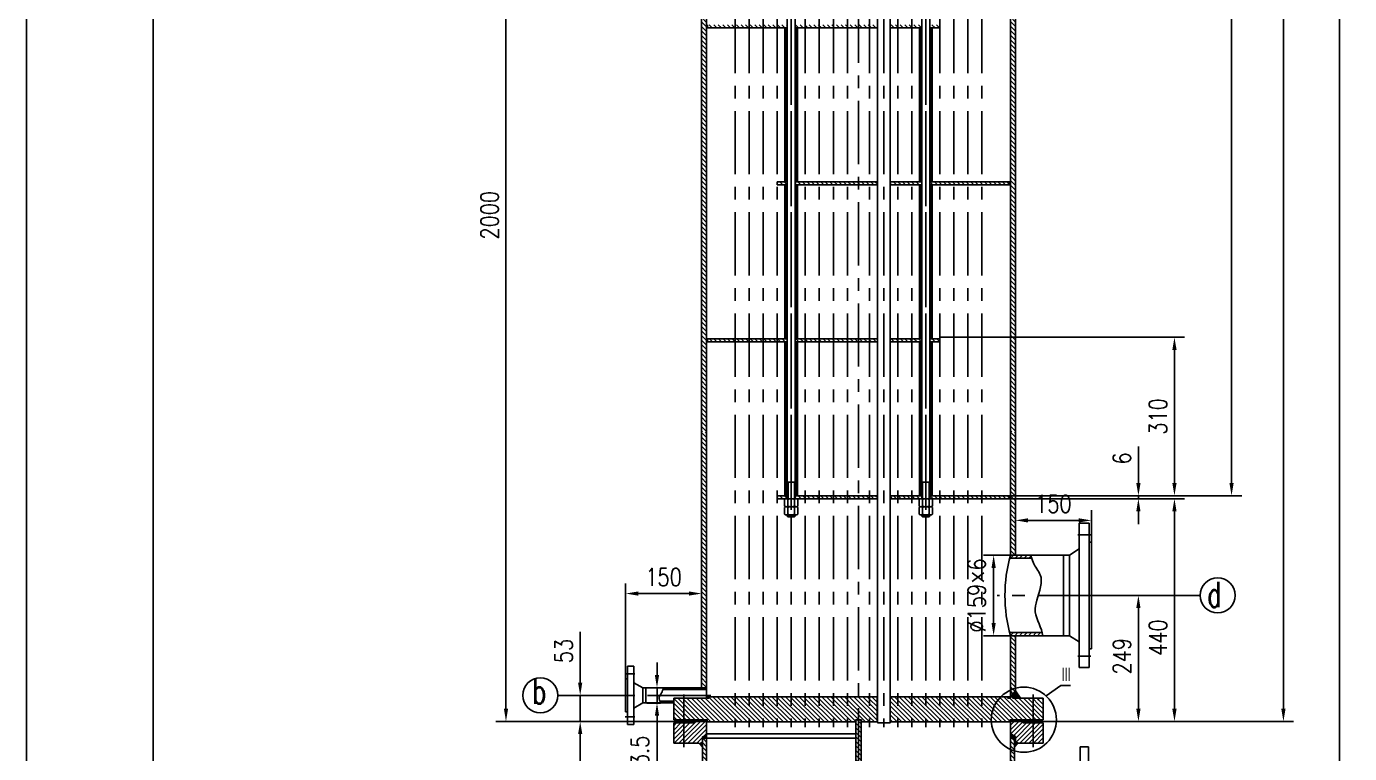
# Model space of a CAD drawing. Header units: millimetres. Extents: x -250 to 5690, y -100 to 8310.
# Drawn here: x -250 to 2363, y 2832 to 4269 of the extents above; entities that cross this region are included whole.
import ezdxf

# ---------------------------------------------------------------- set-up
doc = ezdxf.new("R2010")
doc.units = ezdxf.units.MM
doc.header["$LTSCALE"] = 100
doc.linetypes.add('CENTER', pattern=[2, 1.25, -0.25, 0.25, -0.25])
for name, color, linetype in [('1轮廓实线层', 7, 'Continuous'), ('2细线层', 4, 'Continuous'), ('3中心线层', 1, 'CENTER'), ('5剖面线层', 2, 'Continuous'), ('6文字层', 3, 'Continuous'), ('7标注层', 4, 'Continuous')]:
    doc.layers.add(name, color=color, linetype=linetype)
doc.styles.add('PC_TEXTSTYLE', font='romans.shx', dxfattribs={"width": 0.8, "bigfont": 'hzfs.shx'})
doc.styles.add('TH_GBDIM', font='romans.shx', dxfattribs={"width": 0.8, "bigfont": 'gbcbig.shx'})
doc.dimstyles.new('TH_GBDIM', dxfattribs={"dimscale": 10, "dimtxt": 3.5, "dimasz": 2.5, "dimexe": 2, "dimexo": 0, "dimgap": 1.5, "dimtad": 1, "dimdec": 1, "dimzin": 0, "dimdsep": 46, "dimtxsty": 'TH_GBDIM', "dimcen": 2.5, "dimclrd": 130, "dimclre": 130, "dimclrt": 3, "dimadec": 0, "dimazin": 0, "dimtfac": 0.714286, "dimtdec": 1, "dimtmove": 0, "dimatfit": 3, "dimfxl": 0, "dimtolj": 1, "dimtzin": 0, "dimlwd": -1, "dimlwe": -1, "dimarcsym": 0})
pattern_1 = [(135, (-153, 733.659), (-4.490128, -4.490128), [])]
pattern_2 = [(135, (-153, 733.659), (-2.245064, -2.245064), [])]
pattern_3 = [(45, (-153, 733.659), (-4.490128, 4.490128), [])]
pattern_4 = [(315, (-153, 9052.371), (-4.490128, -4.490128), [])]
pattern_5 = [(225, (-153, 9052.371), (-4.490128, 4.490128), [])]

# ---------------------------------------------------------------- blocks, each defined once
blk = doc.blocks.new('*D6')
at = {"layer": '7标注层', "color": 130}
for p, q in [((1716, 6890.5), (2252.8, 6890.5)), ((2232.8, 6865.5), (2232.8, 2920.5)), ((1716, 2895.5), (2252.8, 2895.5))]:
    blk.add_line(p, q, dxfattribs=at)
for points in [[(2228.7, 6865.5), (2237, 6865.5), (2232.8, 6890.5)], [(2228.7, 2920.5), (2237, 2920.5), (2232.8, 2895.5)]]:
    blk.add_solid(points, dxfattribs=at)
at = {"layer": 'Defpoints', "color": 0}
for p in [(1716, 6890.5), (1716, 2895.5), (2232.8, 2895.5)]:
    blk.add_point(p, dxfattribs=at)
at = {"layer": '7标注层', "color": 3, "insert": (2200.3, 4893), "char_height": 35, "attachment_point": 5, "rotation": 90, "style": 'TH_GBDIM'}
blk.add_mtext('\\A1;3997{}{}', dxfattribs=at)
blk = doc.blocks.new('*D9')
at = {"layer": '7标注层', "color": 130}
for p, q in [((1693.5, 3224), (1640.4, 3224)), ((1660.4, 3199), (1660.4, 3090)), ((1693.5, 3065), (1640.4, 3065))]:
    blk.add_line(p, q, dxfattribs=at)
for points in [[(1656.3, 3199), (1664.6, 3199), (1660.4, 3224)], [(1656.3, 3090), (1664.6, 3090), (1660.4, 3065)]]:
    blk.add_solid(points, dxfattribs=at)
at = {"layer": 'Defpoints', "color": 0}
for p in [(1693.5, 3224), (1660.4, 3065), (1693.5, 3065)]:
    blk.add_point(p, dxfattribs=at)
at = {"layer": '7标注层', "color": 3, "insert": (1627, 3144.5), "char_height": 35, "attachment_point": 5, "rotation": 90, "style": 'TH_GBDIM'}
blk.add_mtext('\\A1;%%c159×6{}{}', dxfattribs=at)
blk = doc.blocks.new('*D10')
at = {"layer": '7标注层', "color": 130}
for p, q in [((1703.5, 3224), (1703.5, 3312.8)), ((1853.5, 3250), (1853.5, 3312.8)), ((1828.5, 3292.8), (1728.5, 3292.8))]:
    blk.add_line(p, q, dxfattribs=at)
for points in [[(1728.5, 3296.9), (1728.5, 3288.6), (1703.5, 3292.8)], [(1828.5, 3296.9), (1828.5, 3288.6), (1853.5, 3292.8)]]:
    blk.add_solid(points, dxfattribs=at)
at = {"layer": 'Defpoints', "color": 0}
for p in [(1703.5, 3292.8), (1853.5, 3250), (1703.5, 3224)]:
    blk.add_point(p, dxfattribs=at)
at = {"layer": '7标注层', "color": 3, "insert": (1778.5, 3325.3), "char_height": 35, "attachment_point": 5, "style": 'TH_GBDIM'}
blk.add_mtext('\\A1;150{}{}', dxfattribs=at)
blk = doc.blocks.new('*D11')
at = {"layer": '7标注层', "color": 130}
for p, q in [((1871.8, 3144.5), (1966.4, 3144.5)), ((1946.4, 2920.5), (1946.4, 3119.5)), ((1716, 2895.5), (1966.4, 2895.5))]:
    blk.add_line(p, q, dxfattribs=at)
for points in [[(1942.2, 3119.5), (1950.6, 3119.5), (1946.4, 3144.5)], [(1942.2, 2920.5), (1950.6, 2920.5), (1946.4, 2895.5)]]:
    blk.add_solid(points, dxfattribs=at)
at = {"layer": 'Defpoints', "color": 0}
for p in [(1871.8, 3144.5), (1946.4, 3144.5), (1716, 2895.5)]:
    blk.add_point(p, dxfattribs=at)
at = {"layer": '7标注层', "color": 3, "insert": (1913.9, 3024.4), "char_height": 35, "attachment_point": 5, "rotation": 90, "style": 'TH_GBDIM'}
blk.add_mtext('\\A1;249{}{}', dxfattribs=at)
blk = doc.blocks.new('*D12')
at = {"layer": '7标注层', "color": 130}
for p, q in [((1692, 3335.5), (2037.6, 3335.5)), ((2017.6, 2920.5), (2017.6, 3310.5)), ((1716, 2895.5), (2037.6, 2895.5))]:
    blk.add_line(p, q, dxfattribs=at)
for points in [[(2013.4, 3310.5), (2021.8, 3310.5), (2017.6, 3335.5)], [(2013.4, 2920.5), (2021.8, 2920.5), (2017.6, 2895.5)]]:
    blk.add_solid(points, dxfattribs=at)
at = {"layer": 'Defpoints', "color": 0}
for p in [(1692, 3335.5), (2017.6, 3335.5), (1716, 2895.5)]:
    blk.add_point(p, dxfattribs=at)
at = {"layer": '7标注层', "color": 3, "insert": (1985.1, 3061.2), "char_height": 35, "attachment_point": 5, "rotation": 90, "style": 'TH_GBDIM'}
blk.add_mtext('\\A1;440{}{}', dxfattribs=at)
blk = doc.blocks.new('*D13')
at = {"layer": '7标注层', "color": 130}
for p, q in [((1946.4, 3366.5), (1946.4, 3438.8)), ((1692, 3341.5), (1966.4, 3341.5)), ((1692, 3335.5), (1966.4, 3335.5)), ((1946.4, 3335.5), (1946.4, 3341.5)), ((1946.4, 3310.5), (1946.4, 3285.5))]:
    blk.add_line(p, q, dxfattribs=at)
for points in [[(1942.2, 3366.5), (1950.6, 3366.5), (1946.4, 3341.5)], [(1942.2, 3310.5), (1950.6, 3310.5), (1946.4, 3335.5)]]:
    blk.add_solid(points, dxfattribs=at)
at = {"layer": 'Defpoints', "color": 0}
for p in [(1692, 3341.5), (1692, 3335.5), (1946.4, 3341.5)]:
    blk.add_point(p, dxfattribs=at)
at = {"layer": '7标注层', "color": 3, "insert": (1913.9, 3415.2), "char_height": 35, "attachment_point": 5, "rotation": 90, "style": 'TH_GBDIM'}
blk.add_mtext('\\A1;6{}{}', dxfattribs=at)
blk = doc.blocks.new('*D14')
at = {"layer": '7标注层', "color": 130}
for p, q in [((1554.1, 3654.5), (2037.6, 3654.5)), ((2017.6, 3366.5), (2017.6, 3629.5)), ((1692, 3341.5), (2037.6, 3341.5))]:
    blk.add_line(p, q, dxfattribs=at)
for points in [[(2013.4, 3629.5), (2021.8, 3629.5), (2017.6, 3654.5)], [(2013.4, 3366.5), (2021.8, 3366.5), (2017.6, 3341.5)]]:
    blk.add_solid(points, dxfattribs=at)
at = {"layer": 'Defpoints', "color": 0}
for p in [(1554.1, 3654.5), (2017.6, 3654.5), (1692, 3341.5)]:
    blk.add_point(p, dxfattribs=at)
at = {"layer": '7标注层', "color": 3, "insert": (1985.1, 3498), "char_height": 35, "attachment_point": 5, "rotation": 90, "style": 'TH_GBDIM'}
blk.add_mtext('\\A1;310{}{}', dxfattribs=at)
blk = doc.blocks.new('*D15')
at = {"layer": '7标注层', "color": 130}
for p, q in [((1692, 6441.5), (2150.4, 6441.5)), ((2130.4, 3366.5), (2130.4, 6416.5)), ((1692, 3341.5), (2150.4, 3341.5))]:
    blk.add_line(p, q, dxfattribs=at)
for points in [[(2126.2, 6416.5), (2134.5, 6416.5), (2130.4, 6441.5)], [(2126.2, 3366.5), (2134.5, 3366.5), (2130.4, 3341.5)]]:
    blk.add_solid(points, dxfattribs=at)
at = {"layer": 'Defpoints', "color": 0}
for p in [(1692, 6441.5), (2130.4, 6441.5), (1692, 3341.5)]:
    blk.add_point(p, dxfattribs=at)
at = {"layer": '7标注层', "color": 3, "insert": (2096.9, 4891.5), "char_height": 35, "attachment_point": 5, "rotation": 90, "style": 'TH_GBDIM'}
blk.add_mtext('\\A1;10×310=3100{}{}', dxfattribs=at)
blk = doc.blocks.new('*D16')
at = {"layer": '7标注层', "color": 130}
for p, q in [((1393.5, 7473.5), (2363.5, 7473.5)), ((2343.5, 7448.5), (2343.5, 2437.5)), ((1393.5, 2412.5), (2363.5, 2412.5))]:
    blk.add_line(p, q, dxfattribs=at)
for points in [[(2339.3, 7448.5), (2347.6, 7448.5), (2343.5, 7473.5)], [(2339.3, 2437.5), (2347.6, 2437.5), (2343.5, 2412.5)]]:
    blk.add_solid(points, dxfattribs=at)
at = {"layer": 'Defpoints', "color": 0}
for p in [(1393.5, 7473.5), (1393.5, 2412.5), (2343.5, 2412.5)]:
    blk.add_point(p, dxfattribs=at)
at = {"layer": '7标注层', "color": 3, "insert": (2311, 4943), "char_height": 35, "attachment_point": 5, "rotation": 90, "style": 'TH_GBDIM'}
blk.add_mtext('\\A1;5060{}{}', dxfattribs=at)
blk = doc.blocks.new('*D24')
at = {"layer": '7标注层', "color": 130}
for p, q in [((1071, 2895.5), (823.8, 2895.5)), ((843.8, 2870.5), (843.8, 2620.5)), ((1085.5, 2595.5), (823.8, 2595.5))]:
    blk.add_line(p, q, dxfattribs=at)
for points in [[(839.6, 2870.5), (847.9, 2870.5), (843.8, 2895.5)], [(839.6, 2620.5), (847.9, 2620.5), (843.8, 2595.5)]]:
    blk.add_solid(points, dxfattribs=at)
at = {"layer": 'Defpoints', "color": 0}
for p in [(1071, 2895.5), (843.8, 2595.5), (1085.5, 2595.5)]:
    blk.add_point(p, dxfattribs=at)
at = {"layer": '7标注层', "color": 3, "insert": (811.3, 2745.5), "char_height": 35, "attachment_point": 5, "rotation": 90, "style": 'TH_GBDIM'}
blk.add_mtext('\\A1;300{}{}', dxfattribs=at)
blk = doc.blocks.new('*D26')
at = {"layer": '7标注层', "color": 130}
for p, q in [((995.5, 2987), (995.5, 3012)), ((1008.1, 2962), (975.5, 2962)), ((995.5, 2962), (995.5, 2932)), ((1002.4, 2932), (975.5, 2932)), ((995.5, 2907), (995.5, 2694.3))]:
    blk.add_line(p, q, dxfattribs=at)
for points in [[(991.3, 2987), (999.6, 2987), (995.5, 2962)], [(991.3, 2907), (999.6, 2907), (995.5, 2932)]]:
    blk.add_solid(points, dxfattribs=at)
at = {"layer": 'Defpoints', "color": 0}
for p in [(1008.1, 2962), (995.5, 2932), (1002.4, 2932)]:
    blk.add_point(p, dxfattribs=at)
at = {"layer": '7标注层', "color": 3, "insert": (962, 2788.2), "char_height": 35, "attachment_point": 5, "rotation": 90, "style": 'TH_GBDIM'}
blk.add_mtext('\\A1;%%c32×3.5{}{}', dxfattribs=at)
blk = doc.blocks.new('*D28')
at = {"layer": '7标注层', "color": 130}
for p, q in [((933.5, 2979.5), (933.5, 3168.2)), ((1083.5, 2968), (1083.5, 3168.2)), ((958.5, 3148.2), (1058.5, 3148.2))]:
    blk.add_line(p, q, dxfattribs=at)
for points in [[(958.5, 3152.4), (958.5, 3144.1), (933.5, 3148.2)], [(1058.5, 3152.4), (1058.5, 3144.1), (1083.5, 3148.2)]]:
    blk.add_solid(points, dxfattribs=at)
at = {"layer": 'Defpoints', "color": 0}
for p in [(1083.5, 3148.2), (933.5, 2979.5), (1083.5, 2968)]:
    blk.add_point(p, dxfattribs=at)
at = {"layer": '7标注层', "color": 3, "insert": (1008.5, 3180.7), "char_height": 35, "attachment_point": 5, "style": 'TH_GBDIM'}
blk.add_mtext('\\A1;150{}{}', dxfattribs=at)
blk = doc.blocks.new('*D30')
at = {"layer": '7标注层', "color": 130}
for p, q in [((823.5, 4895.5), (677.2, 4895.5)), ((697.2, 2920.5), (697.2, 4870.5)), ((1071, 2895.5), (677.2, 2895.5))]:
    blk.add_line(p, q, dxfattribs=at)
for points in [[(693.1, 4870.5), (701.4, 4870.5), (697.2, 4895.5)], [(693.1, 2920.5), (701.4, 2920.5), (697.2, 2895.5)]]:
    blk.add_solid(points, dxfattribs=at)
at = {"layer": 'Defpoints', "color": 0}
for p in [(697.2, 4895.5), (823.5, 4895.5), (1071, 2895.5)]:
    blk.add_point(p, dxfattribs=at)
at = {"layer": '7标注层', "color": 3, "insert": (664.7, 3895.5), "char_height": 35, "attachment_point": 5, "rotation": 90, "style": 'TH_GBDIM'}
blk.add_mtext('\\A1;2000{}{}', dxfattribs=at)
blk = doc.blocks.new('*D61')
at = {"layer": '7标注层', "color": 130}
for p, q in [((843.8, 2972), (843.8, 3072.3)), ((926.9, 2947), (823.8, 2947)), ((843.8, 2895.5), (843.8, 2947)), ((1071.5, 2895.5), (823.8, 2895.5)), ((843.8, 2870.5), (843.8, 2845.5))]:
    blk.add_line(p, q, dxfattribs=at)
for points in [[(839.6, 2972), (847.9, 2972), (843.8, 2947)], [(839.6, 2870.5), (847.9, 2870.5), (843.8, 2895.5)]]:
    blk.add_solid(points, dxfattribs=at)
at = {"layer": 'Defpoints', "color": 0}
for p in [(843.8, 2947), (926.9, 2947), (1071.5, 2895.5)]:
    blk.add_point(p, dxfattribs=at)
at = {"layer": '7标注层', "color": 3, "insert": (811.3, 3034.7), "char_height": 35, "attachment_point": 5, "rotation": 90, "style": 'TH_GBDIM'}
blk.add_mtext('\\A1;53{}{}', dxfattribs=at)

msp = doc.modelspace()

# ---------------------------------------------------------------- hatches: boundary and pattern name
at = {"layer": '5剖面线层'}
h = msp.add_hatch(dxfattribs=at)
h.set_pattern_fill('ANSI31', color=256, scale=2, angle=90, style=0)
h.paths.add_polyline_path([(1083.54, 4010.66), (1093.54, 4010.66), (1093.54, 4656.51), (1083.54, 4656.51)])
h.paths.add_polyline_path([(1693.54, 4010.66), (1703.54, 4010.66), (1703.54, 4656.51), (1693.54, 4656.51)])
h = msp.add_hatch(dxfattribs=at)
h.set_pattern_fill('ANSI31', color=256, scale=2, style=0)
h.set_pattern_definition(pattern_4)
h.paths.add_polyline_path([(1554.1, 4265.52), (1534.39, 4265.52), (1534.39, 4271.52), (1538.89, 4271.52), (1554.1, 4271.52)])
h.paths.add_polyline_path([(1518.39, 4265.52), (1455.78, 4265.52), (1455.78, 4271.52), (1518.39, 4271.52)])
h.paths.add_polyline_path([(1430.78, 4265.52), (1268.69, 4265.52), (1268.69, 4271.52), (1430.78, 4271.52)])
h.paths.add_polyline_path([(1252.69, 4265.52), (1248.19, 4265.52), (1095.04, 4265.52), (1095.04, 4271.52), (1252.69, 4271.52)])
h = msp.add_hatch(dxfattribs=at)
h.set_pattern_fill('ANSI31', color=256, scale=2, angle=90, style=0)
h.set_pattern_definition(pattern_5)
h.paths.add_polyline_path([(1538.89, 3961.52), (1535.89, 3961.52), (1535.89, 4265.52), (1538.89, 4265.52)])
h.paths.add_polyline_path([(1516.89, 3961.52), (1513.89, 3961.52), (1513.89, 4265.52), (1516.89, 4265.52)])
h.paths.add_polyline_path([(1251.19, 3961.52), (1248.19, 3961.52), (1248.19, 4265.52), (1251.19, 4265.52)])
h.paths.add_polyline_path([(1273.19, 3961.52), (1270.19, 3961.52), (1270.19, 4265.52), (1273.19, 4265.52)])
h = msp.add_hatch(dxfattribs=at)
h.set_pattern_fill('ANSI31', color=256, scale=2, angle=90, style=0)
h.paths.add_polyline_path([(1693.54, 3467.41), (1703.54, 3467.41), (1703.54, 4010.66), (1693.54, 4010.66)])
h.paths.add_polyline_path([(1083.54, 3467.41), (1093.54, 3467.41), (1093.54, 4010.66), (1083.54, 4010.66)])
h = msp.add_hatch(dxfattribs=at)
h.set_pattern_fill('ANSI31', color=256, scale=2, style=0)
h.set_pattern_definition(pattern_4)
h.paths.add_polyline_path([(1692.04, 3955.52), (1534.39, 3955.52), (1534.39, 3961.52), (1692.04, 3961.52)])
h.paths.add_polyline_path([(1518.39, 3955.52), (1513.89, 3955.52), (1455.78, 3955.52), (1455.78, 3961.52), (1518.39, 3961.52)])
h.paths.add_polyline_path([(1430.78, 3955.52), (1268.69, 3955.52), (1268.69, 3961.52), (1430.78, 3961.52)])
h.paths.add_polyline_path([(1252.69, 3955.52), (1248.19, 3955.52), (1232.97, 3955.52), (1232.97, 3961.52), (1252.69, 3961.52)])
h = msp.add_hatch(dxfattribs=at)
h.set_pattern_fill('ANSI31', color=256, scale=2, angle=90, style=0)
h.set_pattern_definition(pattern_5)
h.paths.add_polyline_path([(1538.89, 3651.52), (1535.89, 3651.52), (1535.89, 3955.52), (1538.89, 3955.52)])
h.paths.add_polyline_path([(1516.89, 3651.52), (1513.89, 3651.52), (1513.89, 3955.52), (1516.89, 3955.52)])
h.paths.add_polyline_path([(1273.19, 3651.52), (1270.19, 3651.52), (1270.19, 3955.52), (1273.19, 3955.52)])
h.paths.add_polyline_path([(1251.19, 3651.52), (1248.19, 3651.52), (1248.19, 3955.52), (1251.19, 3955.52)])
h = msp.add_hatch(dxfattribs=at)
h.set_pattern_fill('ANSI31', color=256, scale=2, style=0)
h.set_pattern_definition(pattern_4)
h.paths.add_polyline_path([(1554.1, 3645.52), (1534.39, 3645.52), (1534.39, 3651.52), (1538.89, 3651.52), (1554.1, 3651.52)])
h.paths.add_polyline_path([(1518.39, 3645.52), (1513.89, 3645.52), (1455.77, 3645.52), (1455.77, 3651.52), (1518.39, 3651.52)])
h.paths.add_polyline_path([(1430.77, 3645.52), (1268.69, 3645.52), (1268.69, 3651.52), (1273.19, 3651.52), (1430.77, 3651.52)])
h.paths.add_polyline_path([(1252.69, 3645.52), (1248.19, 3645.52), (1095.04, 3645.52), (1095.04, 3651.52), (1252.69, 3651.52)])
h = msp.add_hatch(dxfattribs=at)
h.set_pattern_fill('ANSI31', color=256, scale=2, angle=90, style=0)
h.set_pattern_definition(pattern_5)
h.paths.add_polyline_path([(1538.89, 3341.52), (1535.89, 3341.52), (1535.89, 3645.52), (1538.89, 3645.52)])
h.paths.add_polyline_path([(1516.89, 3341.52), (1513.89, 3341.52), (1513.89, 3645.52), (1516.89, 3645.52)])
h.paths.add_polyline_path([(1270.19, 3645.52), (1273.19, 3645.52), (1273.19, 3341.52), (1270.19, 3341.52)])
h.paths.add_polyline_path([(1248.19, 3645.52), (1251.19, 3645.52), (1251.19, 3341.52), (1248.19, 3341.52)])
h = msp.add_hatch(dxfattribs=at)
h.set_pattern_fill('ANSI31', color=256, scale=2, angle=90, style=0)
h.set_pattern_definition(pattern_1)
h.paths.add_polyline_path([(1703.54, 3467.41), (1693.54, 3467.41), (1693.54, 3224.02), (1703.54, 3224.02)])
h.paths.add_polyline_path([(1703.54, 3065.02), (1693.54, 3065.02), (1693.54, 2946.52), (1695.54, 2946.52), (1703.54, 2956.05)])
h.paths.add_polyline_path([(1093.54, 3467.41), (1083.54, 3467.41), (1083.54, 2962.02), (1093.54, 2962.02)])
h = msp.add_hatch(dxfattribs=at)
h.set_pattern_fill('ANSI31', color=256, scale=2, style=0)
h.set_pattern_definition(pattern_4)
h.paths.add_polyline_path([(1692.04, 3335.52), (1534.39, 3335.52), (1534.39, 3341.52), (1538.89, 3341.52), (1692.04, 3341.52)])
h.paths.add_polyline_path([(1518.39, 3335.52), (1455.76, 3335.52), (1455.76, 3341.52), (1518.39, 3341.52)])
h.paths.add_polyline_path([(1430.76, 3335.52), (1268.69, 3335.52), (1268.69, 3341.52), (1430.76, 3341.52)])
h.paths.add_polyline_path([(1252.69, 3335.52), (1250.87, 3335.52), (1248.19, 3335.52), (1232.97, 3335.52), (1232.97, 3341.52), (1252.69, 3341.52)])
h = msp.add_hatch(dxfattribs=at)
h.set_pattern_fill('ANSI31', color=256, scale=2, style=0)
h.set_pattern_definition(pattern_3)
edge = h.paths.add_edge_path()
edge.add_spline(control_points=[(1735.3, 3218.02), (1734.61, 3220.07), (1734.04, 3222.09), (1733.65, 3224.02)], knot_values=[168.1256847, 168.1256847, 168.1256847, 168.1256847, 173.1638514, 173.1638514, 173.1638514, 173.1638514], degree=3, periodic=0)
edge.add_line((1733.65, 3224.02), (1693.54, 3224.02))
edge.add_arc((1982.81, 3144.52), 300, 164.63305, 165.81817)
edge.add_line((1691.96, 3218.02), (1735.3, 3218.02))
edge = h.paths.add_edge_path()
edge.add_line((1756.48, 3071.02), (1691.96, 3071.02))
edge.add_arc((1982.81, 3144.52), 300, 194.18183, 195.36695)
edge.add_line((1693.54, 3065.02), (1757.63, 3065.02))
edge.add_spline(control_points=[(1757.63, 3065.02), (1757.4, 3067), (1757, 3069), (1756.48, 3071.02)], knot_values=[15.3505626, 15.3505626, 15.3505626, 15.3505626, 21.5348835, 21.5348835, 21.5348835, 21.5348835], degree=3, periodic=0)
h = msp.add_hatch(dxfattribs=at)
h.set_pattern_fill('ANSI31', color=256, scale=2, style=0)
h.set_pattern_definition(pattern_3)
edge = h.paths.add_edge_path()
edge.add_line((1093.54, 2962.02), (1008.09, 2962.02))
edge.add_spline(control_points=[(1008.09, 2962.02), (1007.8, 2960.84), (1007.48, 2959.67), (1007.12, 2958.52)], knot_values=[12.3304321, 12.3304321, 12.3304321, 12.3304321, 15.9622042, 15.9622042, 15.9622042, 15.9622042], degree=3, periodic=0)
edge.add_line((1007.12, 2958.52), (1093.54, 2958.52))
edge.add_line((1093.54, 2958.52), (1093.54, 2962.02))
edge = h.paths.add_edge_path()
edge.add_line((1028.54, 2935.52), (1001.24, 2935.52))
edge.add_spline(control_points=[(1001.24, 2935.52), (1001.65, 2934.35), (1002.07, 2933.18), (1002.42, 2932.02)], knot_values=[40.7999549, 40.7999549, 40.7999549, 40.7999549, 44.2849753, 44.2849753, 44.2849753, 44.2849753], degree=3, periodic=0)
edge.add_line((1002.42, 2932.02), (1028.54, 2932.02))
edge.add_line((1028.54, 2932.02), (1028.54, 2935.52))
msp.add_hatch(color=256, dxfattribs=at).paths.add_polyline_path([(1703.54, 2956.05), (1695.54, 2946.52), (1693.54, 2946.52), (1693.54, 2944.52), (1695.54, 2944.52, 0.2982166), (1700.12, 2941.52), (1713.54, 2941.52)])
h = msp.add_hatch(dxfattribs=at)
h.set_pattern_fill('ANSI31', color=256, scale=2, angle=90, style=0)
h.paths.add_polyline_path([(1028.54, 2898.52), (1048.54, 2898.52), (1048.54, 2941.52), (1028.54, 2941.52)])
h.paths.add_polyline_path([(1094.54, 2898.52), (1094.54, 2894.52), (1149.84, 2894.52), (1149.84, 2944.52), (1099.54, 2944.52), (1099.54, 2943.52, -0.4142136), (1097.54, 2941.52), (1095.54, 2941.52, -0.4142136), (1093.54, 2943.52), (1093.54, 2941.52), (1048.54, 2941.52), (1048.54, 2898.52)])
h.paths.add_polyline_path([(1149.84, 2894.52), (1177.55, 2894.52), (1177.55, 2944.52), (1149.84, 2944.52)])
h.paths.add_polyline_path([(1205.26, 2944.52), (1177.55, 2944.52), (1177.55, 2894.52), (1205.26, 2894.52)])
h.paths.add_polyline_path([(1232.97, 2944.52), (1205.26, 2944.52), (1205.26, 2894.52), (1232.97, 2894.52)])
h.paths.add_polyline_path([(1260.69, 2944.52), (1232.97, 2944.52), (1232.97, 2894.52), (1260.69, 2894.52)])
h.paths.add_polyline_path([(1288.4, 2944.52), (1260.69, 2944.52), (1260.69, 2894.52), (1288.4, 2894.52)])
h.paths.add_polyline_path([(1316.11, 2944.52), (1288.4, 2944.52), (1288.4, 2894.52), (1316.11, 2894.52)])
h.paths.add_polyline_path([(1343.82, 2944.52), (1316.11, 2944.52), (1316.11, 2894.52), (1343.82, 2894.52)])
h.paths.add_polyline_path([(1371.54, 2944.52), (1343.82, 2944.52), (1343.82, 2894.52), (1371.54, 2894.52)])
h.paths.add_polyline_path([(1393.54, 2944.52), (1371.54, 2944.52), (1371.54, 2894.52), (1387.54, 2894.52), (1387.54, 2898.52), (1393.54, 2898.52)])
h.paths.add_polyline_path([(1393.54, 2898.52), (1399.54, 2898.52), (1399.54, 2894.52), (1415.54, 2894.52), (1415.54, 2944.52), (1393.54, 2944.52)])
h = msp.add_hatch(dxfattribs=at)
h.set_pattern_fill('ANSI31', color=256, scale=2, angle=90, style=0)
h.paths.add_polyline_path([(1415.54, 2894.52), (1428.55, 2894.52), (1430.55, 2896.52), (1430.55, 2943.52), (1429.97, 2944.52), (1415.54, 2944.52)])
h = msp.add_hatch(dxfattribs=at)
h.set_pattern_fill('ANSI31', color=256, scale=2, angle=90, style=0)
h.paths.add_polyline_path([(1470.96, 2944.52), (1456.53, 2944.52), (1455.95, 2943.52), (1455.95, 2896.52), (1457.95, 2894.52), (1470.96, 2894.52)])
h.paths.add_polyline_path([(1470.96, 2894.52), (1498.68, 2894.52), (1498.68, 2944.52), (1470.96, 2944.52)])
h.paths.add_polyline_path([(1526.39, 2944.52), (1498.68, 2944.52), (1498.68, 2894.52), (1526.39, 2894.52)])
h.paths.add_polyline_path([(1554.1, 2944.52), (1526.39, 2944.52), (1526.39, 2894.52), (1554.1, 2894.52)])
h.paths.add_polyline_path([(1581.81, 2944.52), (1554.1, 2944.52), (1554.1, 2894.52), (1581.81, 2894.52)])
h.paths.add_polyline_path([(1609.53, 2944.52), (1581.81, 2944.52), (1581.81, 2894.52), (1609.53, 2894.52)])
h.paths.add_polyline_path([(1609.53, 2894.52), (1637.24, 2894.52), (1637.24, 2944.52), (1609.53, 2944.52)])
h.paths.add_polyline_path([(1637.24, 2894.52), (1656.04, 2894.52, -0.0173917), (1655.88, 2898.99, -0.1992129), (1674.77, 2944.52), (1637.24, 2944.52)])
h.paths.add_polyline_path([(1692.54, 2898.52), (1727.04, 2898.52), (1727.04, 2941.52), (1700.12, 2941.52, -0.2982166), (1695.54, 2944.52), (1693.54, 2944.52), (1693.54, 2943.52, -0.4142136), (1691.54, 2941.52), (1690.54, 2941.52), (1690.54, 2944.52), (1674.77, 2944.52, 0.1992129), (1655.88, 2898.99, 0.0173917), (1656.04, 2894.52), (1692.54, 2894.52)])
h.paths.add_polyline_path([(1750.04, 2898.52), (1758.54, 2898.52), (1758.54, 2941.52), (1750.04, 2941.52)])
h = msp.add_hatch(dxfattribs=at)
h.set_pattern_fill('ANSI31', color=256, scale=2, angle=90, style=0)
h.paths.add_polyline_path([(1738.54, 2941.52), (1750.04, 2941.52), (1750.04, 2898.52), (1738.54, 2898.52)])
h.paths.add_polyline_path([(1727.04, 2941.52), (1738.54, 2941.52), (1738.54, 2898.52), (1727.04, 2898.52)])
h = msp.add_hatch(dxfattribs=at)
h.set_pattern_fill('ANSI31', color=256, scale=2, style=0)
h.paths.add_polyline_path([(1048.54, 2892.52), (1028.54, 2892.52), (1028.54, 2852.52), (1048.54, 2852.52)])
h.paths.add_polyline_path([(1093.54, 2895.52), (1071.04, 2895.52), (1068.04, 2892.52), (1048.54, 2892.52), (1048.54, 2882.52), (1048.54, 2852.52), (1078.34, 2852.52), (1085.54, 2844.52), (1085.54, 2862.52), (1093.54, 2862.52), (1093.54, 2871.29)])
h.paths.add_polyline_path([(1738.54, 2892.52), (1719.04, 2892.52), (1716.04, 2895.52), (1693.54, 2895.52), (1693.54, 2871.29), (1703.54, 2865.52), (1703.54, 2855.52), (1708.73, 2852.52), (1738.54, 2852.52)])
h.paths.add_polyline_path([(1758.54, 2892.52), (1738.54, 2892.52), (1738.54, 2882.52), (1738.54, 2852.52), (1758.54, 2852.52)])
h = msp.add_hatch(dxfattribs=at)
h.set_pattern_fill('ANSI31', color=256, angle=90, style=0)
h.set_pattern_definition(pattern_2)
h.paths.add_polyline_path([(1091.54, 2898.52), (1071.54, 2898.52), (1071.54, 2895.52), (1091.54, 2895.52)])
h = msp.add_hatch(dxfattribs=at)
h.set_pattern_fill('ANSI31', color=256, angle=90, style=0)
h.set_pattern_definition(pattern_2)
h.paths.add_polyline_path([(1398.54, 2898.52), (1393.54, 2898.52), (1393.54, 2895.52), (1398.54, 2895.52)])
h.paths.add_polyline_path([(1393.54, 2898.52), (1388.54, 2898.52), (1388.54, 2895.52), (1393.54, 2895.52)])
h = msp.add_hatch(dxfattribs=at)
h.set_pattern_fill('ANSI31', color=256, scale=2, angle=90, style=0)
h.set_pattern_definition(pattern_1)
edge = h.paths.add_edge_path()
edge.add_line((1393.54, 2465.52), (1388.54, 2465.52))
edge.add_line((1388.54, 2465.52), (1388.54, 2420.54))
edge.add_ellipse((1393.54, 2570.52), major_axis=(300, 0), ratio=0.5, start_angle=269.04503, end_angle=270)
edge.add_line((1393.54, 2420.52), (1393.54, 2465.52))
edge = h.paths.add_edge_path()
edge.add_line((1398.54, 2465.52), (1393.54, 2465.52))
edge.add_line((1393.54, 2465.52), (1393.54, 2420.52))
edge.add_ellipse((1393.54, 2570.52), major_axis=(300, 0), ratio=0.5, start_angle=270, end_angle=270.95498)
edge.add_line((1398.54, 2420.54), (1398.54, 2465.52))
h.paths.add_polyline_path([(1398.54, 2570.52), (1393.54, 2570.52), (1393.54, 2475.52), (1398.54, 2475.52)])
h.paths.add_polyline_path([(1393.54, 2570.52), (1388.54, 2570.52), (1388.54, 2475.52), (1393.54, 2475.52)])
h.paths.add_polyline_path([(1393.54, 2895.52), (1388.54, 2895.52), (1388.54, 2570.52), (1393.54, 2570.52)])
h.paths.add_polyline_path([(1398.54, 2895.52), (1393.54, 2895.52), (1393.54, 2891.68), (1393.54, 2570.52), (1398.54, 2570.52)])
h = msp.add_hatch(color=256, dxfattribs=at)
h.paths.add_polyline_path([(1455.95, 2896.52), (1455.85, 2896.52), (1455.85, 2893.02), (1457.95, 2894.52)])
h.paths.add_polyline_path([(1430.85, 2896.52), (1430.55, 2896.52), (1428.55, 2894.52), (1430.85, 2893.02)])
h = msp.add_hatch(dxfattribs=at)
h.set_pattern_fill('ANSI31', color=256, angle=90, style=0)
h.set_pattern_definition(pattern_2)
h.paths.add_polyline_path([(1715.54, 2898.52), (1695.54, 2898.52), (1695.54, 2895.52), (1715.54, 2895.52)])
h = msp.add_hatch(color=256, dxfattribs=at)
h.paths.add_polyline_path([(1085.54, 2844.52), (1078.34, 2852.52), (1083.54, 2855.52), (1085.54, 2855.52)])
h.paths.add_polyline_path([(1093.54, 2871.29), (1093.54, 2862.52), (1085.54, 2862.52), (1083.54, 2862.52), (1083.54, 2865.52)])
h = msp.add_hatch(dxfattribs=at)
h.set_pattern_fill('ANSI31', color=256, scale=2, angle=90, style=0)
h.set_pattern_definition(pattern_1)
h.paths.add_polyline_path([(1093.54, 2862.52), (1085.54, 2862.52), (1085.54, 2595.52), (1093.54, 2595.52)])
h.paths.add_polyline_path([(1701.54, 2862.52), (1693.54, 2862.52), (1693.54, 2790.02), (1701.54, 2790.02)])
h.paths.add_polyline_path([(1701.54, 2701.02), (1693.54, 2701.02), (1693.54, 2595.52), (1701.54, 2595.52)])
h = msp.add_hatch(color=256, dxfattribs=at)
h.paths.add_polyline_path([(1703.54, 2865.52), (1703.54, 2862.52), (1701.54, 2862.52), (1693.54, 2862.52), (1693.54, 2871.29)])
h.paths.add_polyline_path([(1701.54, 2844.52), (1701.54, 2855.52), (1703.54, 2855.52), (1708.73, 2852.52)])

# ---------------------------------------------------------------- linework, layer by layer
for p, q in [((1430.75, 6893.02), (1430.85, 2893.02)), ((1455.85, 2893.02), (1455.75, 6893.02)), ((1252.69, 6864.02), (1252.69, 3335.52)), ((1268.69, 3335.52), (1268.69, 6864.02)), ((1518.39, 6864.02), (1518.39, 3335.52)), ((1534.39, 3335.52), (1534.39, 6864.02)), ((1083.54, 2962.02), (1083.54, 6824.52)), ((1093.54, 2941.52), (1093.54, 6842.52)), ((1693.54, 6562.02), (1693.54, 3224.02)), ((1703.54, 6562.02), (1703.54, 3224.02)), ((1095.04, 4271.52), (1095.04, 4265.52)), ((1095.04, 4265.52), (1252.69, 4265.52)), ((1248.19, 3961.52), (1248.19, 4265.52)), ((1248.19, 4265.52), (1252.69, 4265.52)), ((1251.19, 3961.52), (1251.19, 4265.52)), ((1268.69, 4265.52), (1430.75, 4265.52)), ((1268.69, 4265.52), (1273.19, 4265.52)), ((1270.19, 4265.52), (1270.19, 3961.52)), ((1273.19, 4265.52), (1273.19, 3961.52)), ((1455.75, 4265.52), (1518.39, 4265.52)), ((1513.89, 3961.52), (1513.89, 4265.52)), ((1513.89, 4265.52), (1518.39, 4265.52)), ((1516.89, 3961.52), (1516.89, 4265.52)), ((1534.39, 4265.52), (1554.1, 4265.52)), ((1534.39, 4265.52), (1538.89, 4265.52)), ((1535.89, 4265.52), (1535.89, 3961.52)), ((1538.89, 4265.52), (1538.89, 3961.52)), ((1554.1, 4265.52), (1554.1, 4271.52)), ((1232.97, 3961.52), (1252.69, 3961.52)), ((1232.97, 3955.52), (1232.97, 3961.52)), ((1252.69, 3955.52), (1232.97, 3955.52)), ((1252.69, 3961.52), (1248.19, 3961.52)), ((1248.19, 3955.52), (1248.19, 3651.52)), ((1248.19, 3955.52), (1252.69, 3955.52)), ((1252.69, 3955.52), (1248.19, 3955.52)), ((1251.19, 3955.52), (1251.19, 3651.52)), ((1273.19, 3961.52), (1268.69, 3961.52)), ((1268.69, 3961.52), (1430.75, 3961.52)), ((1273.19, 3955.52), (1268.69, 3955.52)), ((1268.69, 3955.52), (1273.19, 3955.52)), ((1430.75, 3955.52), (1268.69, 3955.52)), ((1270.19, 3651.52), (1270.19, 3955.52)), ((1273.19, 3651.52), (1273.19, 3955.52)), ((1455.75, 3961.52), (1518.39, 3961.52)), ((1518.39, 3955.52), (1455.75, 3955.52)), ((1518.39, 3961.52), (1513.89, 3961.52)), ((1513.89, 3955.52), (1513.89, 3651.52)), ((1513.89, 3955.52), (1518.39, 3955.52)), ((1518.39, 3955.52), (1513.89, 3955.52)), ((1516.89, 3955.52), (1516.89, 3651.52)), ((1538.89, 3961.52), (1534.39, 3961.52)), ((1534.39, 3961.52), (1692.04, 3961.52)), ((1692.04, 3955.52), (1534.39, 3955.52)), ((1538.89, 3955.52), (1534.39, 3955.52)), ((1534.39, 3955.52), (1538.89, 3955.52)), ((1535.89, 3651.52), (1535.89, 3955.52)), ((1538.89, 3651.52), (1538.89, 3955.52)), ((1692.04, 3961.52), (1692.04, 3955.52)), ((1095.04, 3651.52), (1252.69, 3651.52)), ((1095.04, 3645.52), (1095.04, 3651.52)), ((1252.69, 3645.52), (1095.04, 3645.52)), ((1248.19, 3651.52), (1252.69, 3651.52)), ((1248.19, 3645.52), (1248.19, 3341.52)), ((1252.69, 3645.52), (1248.19, 3645.52)), ((1251.19, 3645.52), (1251.19, 3341.52)), ((1268.69, 3651.52), (1430.75, 3651.52)), ((1268.69, 3651.52), (1273.19, 3651.52)), ((1273.19, 3645.52), (1268.69, 3645.52)), ((1430.75, 3645.52), (1268.69, 3645.52)), ((1270.19, 3341.52), (1270.19, 3645.52)), ((1273.19, 3341.52), (1273.19, 3645.52)), ((1455.75, 3651.52), (1518.39, 3651.52)), ((1518.39, 3645.52), (1455.75, 3645.52)), ((1513.89, 3651.52), (1518.39, 3651.52)), ((1513.89, 3645.52), (1513.89, 3341.52)), ((1518.39, 3645.52), (1513.89, 3645.52)), ((1516.89, 3645.52), (1516.89, 3341.52)), ((1534.39, 3651.52), (1554.1, 3651.52)), ((1534.39, 3651.52), (1538.89, 3651.52)), ((1554.1, 3645.52), (1534.39, 3645.52)), ((1538.89, 3645.52), (1534.39, 3645.52)), ((1535.89, 3341.52), (1535.89, 3645.52)), ((1538.89, 3341.52), (1538.89, 3645.52)), ((1554.1, 3651.52), (1554.1, 3645.52)), ((1252.69, 3368.52), (1268.69, 3368.52)), ((1518.39, 3368.52), (1534.39, 3368.52)), ((1232.97, 3341.52), (1232.97, 3335.52)), ((1252.69, 3341.52), (1232.97, 3341.52)), ((1232.97, 3335.52), (1430.75, 3335.52)), ((1248.19, 3341.52), (1252.69, 3341.52)), ((1273.19, 3335.52), (1248.19, 3335.52)), ((1430.75, 3341.52), (1268.69, 3341.52)), ((1270.19, 3341.52), (1273.19, 3341.52)), ((1518.39, 3341.52), (1455.75, 3341.52)), ((1455.75, 3335.52), (1692.04, 3335.52)), ((1513.89, 3341.52), (1518.39, 3341.52)), ((1538.89, 3335.52), (1513.89, 3335.52)), ((1692.04, 3341.52), (1534.39, 3341.52)), ((1534.39, 3341.52), (1538.89, 3341.52)), ((1692.04, 3335.52), (1692.04, 3341.52)), ((1252.69, 3303.72), (1252.69, 3301.12)), ((1252.69, 3301.12), (1268.69, 3301.12)), ((1254.19, 3299.62), (1252.69, 3301.12)), ((1254.19, 3299.62), (1267.19, 3299.62)), ((1267.19, 3299.62), (1268.69, 3301.12)), ((1268.69, 3301.12), (1268.69, 3303.72)), ((1518.39, 3303.72), (1518.39, 3301.12)), ((1518.39, 3301.12), (1534.39, 3301.12)), ((1519.89, 3299.62), (1518.39, 3301.12)), ((1519.89, 3299.62), (1532.89, 3299.62)), ((1532.89, 3299.62), (1534.39, 3301.12)), ((1534.39, 3301.12), (1534.39, 3303.72)), ((1849.04, 3287.02), (1829.54, 3287.02)), ((1829.54, 3287.02), (1829.54, 3002.02)), ((1849.04, 3287.02), (1849.04, 3002.02)), ((1853.54, 3250.02), (1849.04, 3250.02)), ((1853.54, 3039.02), (1853.54, 3250.02)), ((1735.3, 3218.02), (1691.96, 3218.02)), ((1798.54, 3224.02), (1693.54, 3224.02)), ((1798.54, 3224.02), (1798.54, 3065.02)), ((1810.54, 3224.02), (1798.54, 3224.02)), ((1810.54, 3224.02), (1829.54, 3236.52)), ((1810.54, 3224.02), (1810.54, 3065.02)), ((1756.48, 3071.02), (1691.96, 3071.02)), ((1798.54, 3065.02), (1693.54, 3065.02)), ((1693.54, 3065.02), (1693.54, 2943.52)), ((1703.54, 3065.02), (1703.54, 2956.05)), ((1798.54, 3065.02), (1810.54, 3065.02)), ((1810.54, 3065.02), (1829.54, 3052.52)), ((1849.04, 3039.02), (1853.54, 3039.02)), ((933.54, 2979.52), (937.54, 2979.52)), ((933.54, 2914.52), (933.54, 2979.52)), ((937.54, 2889.52), (937.54, 3004.52)), ((937.54, 3004.52), (949.54, 3004.52)), ((949.54, 3004.52), (949.54, 2889.52)), ((1829.54, 3002.02), (1849.04, 3002.02)), ((967.54, 2962.02), (949.54, 2972.02)), ((967.54, 2932.02), (967.54, 2962.02)), ((973.54, 2962.02), (967.54, 2962.02)), ((973.54, 2932.02), (973.54, 2962.02)), ((973.54, 2962.02), (1093.54, 2962.02)), ((1007.12, 2958.52), (1093.54, 2958.52)), ((1695.54, 2946.52), (1703.54, 2956.05)), ((1713.54, 2941.52), (1703.54, 2956.05)), ((967.54, 2932.02), (949.54, 2922.02)), ((967.54, 2932.02), (973.54, 2932.02)), ((973.54, 2932.02), (1028.54, 2932.02)), ((1001.24, 2935.52), (1028.54, 2935.52)), ((1028.54, 2941.52), (1093.54, 2941.52)), ((1028.54, 2898.52), (1028.54, 2941.52)), ((1093.54, 2944.52), (1430.85, 2944.52)), ((1093.54, 2944.52), (1093.54, 2943.52)), ((1093.54, 2944.52), (1093.54, 2943.52)), ((1095.54, 2941.52), (1097.54, 2941.52)), ((1095.54, 2941.52), (1097.54, 2941.52)), ((1099.54, 2943.52), (1099.54, 2944.52)), ((1099.54, 2943.52), (1099.54, 2944.52)), ((1430.55, 2943.52), (1429.97, 2944.52)), ((1430.55, 2896.52), (1430.55, 2943.52)), ((1430.85, 2943.52), (1430.55, 2943.52)), ((1455.95, 2943.52), (1455.75, 2943.52)), ((1455.85, 2944.52), (1695.54, 2944.52)), ((1455.95, 2943.52), (1456.53, 2944.52)), ((1455.95, 2943.52), (1455.95, 2896.52)), ((1687.54, 2944.52), (1687.54, 2943.52)), ((1691.54, 2941.52), (1689.54, 2941.52)), ((1693.54, 2946.52), (1695.54, 2946.52)), ((1693.54, 2944.52), (1693.54, 2943.52)), ((1695.54, 2944.52), (1695.54, 2944.52)), ((1700.12, 2941.52), (1758.54, 2941.52)), ((1758.54, 2941.52), (1758.54, 2898.52)), ((937.54, 2914.52), (933.54, 2914.52)), ((949.54, 2889.52), (937.54, 2889.52)), ((1028.54, 2898.52), (1094.54, 2898.52)), ((1028.54, 2892.52), (1028.54, 2852.52)), ((1028.54, 2892.52), (1068.04, 2892.52)), ((1071.04, 2895.52), (1068.04, 2892.52)), ((1071.04, 2895.52), (1094.54, 2895.52)), ((1094.54, 2898.52), (1071.54, 2898.52)), ((1071.54, 2895.52), (1071.54, 2898.52)), ((1091.54, 2895.52), (1091.54, 2898.52)), ((1093.54, 2871.29), (1093.54, 2895.52)), ((1094.54, 2894.52), (1094.54, 2898.52)), ((1387.54, 2894.52), (1094.54, 2894.52)), ((1399.54, 2898.52), (1387.54, 2898.52)), ((1387.54, 2898.52), (1387.54, 2894.52)), ((1387.54, 2898.52), (1399.54, 2898.52)), ((1387.54, 2898.52), (1399.54, 2898.52)), ((1388.54, 2898.52), (1388.54, 2895.52)), ((1388.54, 2420.54), (1388.54, 2895.52)), ((1398.54, 2898.52), (1398.54, 2895.52)), ((1398.54, 2420.54), (1398.54, 2895.52)), ((1399.54, 2894.52), (1399.54, 2898.52)), ((1428.55, 2894.52), (1399.54, 2894.52)), ((1430.55, 2896.52), (1428.55, 2894.52)), ((1430.85, 2893.02), (1455.85, 2893.02)), ((1455.85, 2893.02), (1457.95, 2894.52)), ((1455.95, 2896.52), (1457.95, 2894.52)), ((1692.54, 2894.52), (1457.95, 2894.52)), ((1715.54, 2898.52), (1692.54, 2898.52)), ((1692.54, 2898.52), (1758.54, 2898.52)), ((1692.54, 2894.52), (1692.54, 2898.52)), ((1716.04, 2895.52), (1692.54, 2895.52)), ((1692.54, 2895.52), (1715.54, 2895.52)), ((1693.54, 2895.52), (1693.54, 2871.29)), ((1695.54, 2895.52), (1695.54, 2898.52)), ((1715.54, 2895.52), (1715.54, 2898.52)), ((1716.04, 2895.52), (1719.04, 2892.52)), ((1758.54, 2892.52), (1719.04, 2892.52)), ((1758.54, 2852.52), (1758.54, 2892.52)), ((1028.54, 2852.52), (1078.34, 2852.52)), ((1085.54, 2844.52), (1078.34, 2852.52)), ((1085.54, 2862.52), (1388.54, 2862.52)), ((1085.54, 2862.52), (1085.54, 2595.52)), ((1388.54, 2871.29), (1093.54, 2871.29)), ((1093.54, 2871.29), (1093.54, 2595.52)), ((1693.54, 2862.52), (1693.54, 2871.29)), ((1703.54, 2865.52), (1693.54, 2871.29)), ((1693.54, 2862.52), (1701.54, 2862.52)), ((1693.54, 2862.52), (1693.54, 2852.52)), ((1693.54, 2862.52), (1693.54, 2790.02)), ((1701.54, 2862.52), (1703.54, 2862.52)), ((1701.54, 2862.52), (1701.54, 2790.02)), ((1703.54, 2855.52), (1701.54, 2855.52)), ((1701.54, 2844.52), (1708.73, 2852.52)), ((1703.54, 2865.52), (1703.54, 2855.52)), ((1703.54, 2855.52), (1708.73, 2852.52)), ((1708.73, 2852.52), (1758.54, 2852.52)), ((1831.54, 2845.52), (1831.54, 2645.52)), ((1847.54, 2845.52), (1831.54, 2845.52)), ((1847.54, 2645.52), (1847.54, 2845.52))]:
    msp.add_line(p, q)
for centre, radius, start, end in [((1982.81, 3144.52), 300, 164.63305, 195.36695), ((1095.54, 2943.52), 2, 180, 270), ((1097.54, 2943.52), 2, 270, 0), ((1689.54, 2943.52), 2, 180, 270), ((1691.54, 2943.52), 2, 270, 0), ((1700.12, 2946.52), 5, 203.57818, 270)]:
    msp.add_arc(centre, radius, start, end)
at = {"layer": '1轮廓实线层'}
for p, q in [((0, 0), (0, 8210)), ((1247.6, 3334.32), (1247.6, 3320.81)), ((1260.69, 3335.52), (1250.87, 3335.52)), ((1260.69, 3319.62), (1250.87, 3319.62)), ((1260.69, 3319.62), (1250.87, 3319.62)), ((1254.14, 3334.32), (1254.14, 3320.81)), ((1260.69, 3335.52), (1270.5, 3335.52)), ((1260.69, 3319.62), (1270.5, 3319.62)), ((1260.69, 3319.62), (1270.5, 3319.62)), ((1267.23, 3334.32), (1267.23, 3320.81)), ((1273.77, 3334.32), (1273.77, 3320.81)), ((1513.3, 3334.32), (1513.3, 3320.81)), ((1526.39, 3335.52), (1516.58, 3335.52)), ((1526.39, 3319.62), (1516.58, 3319.62)), ((1526.39, 3319.62), (1516.58, 3319.62)), ((1519.85, 3334.32), (1519.85, 3320.81)), ((1526.39, 3335.52), (1536.2, 3335.52)), ((1526.39, 3319.62), (1536.2, 3319.62)), ((1526.39, 3319.62), (1536.2, 3319.62)), ((1532.93, 3334.32), (1532.93, 3320.81)), ((1539.47, 3334.32), (1539.47, 3320.81)), ((1247.6, 3318.42), (1247.6, 3304.91)), ((1260.69, 3303.72), (1250.87, 3303.72)), ((1254.14, 3318.42), (1254.14, 3304.91)), ((1260.69, 3303.72), (1270.5, 3303.72)), ((1267.23, 3318.42), (1267.23, 3304.91)), ((1273.77, 3318.42), (1273.77, 3304.91)), ((1513.3, 3318.42), (1513.3, 3304.91)), ((1526.39, 3303.72), (1516.58, 3303.72)), ((1519.85, 3318.42), (1519.85, 3304.91)), ((1526.39, 3303.72), (1536.2, 3303.72)), ((1532.93, 3318.42), (1532.93, 3304.91)), ((1539.47, 3318.42), (1539.47, 3304.91))]:
    msp.add_line(p, q, dxfattribs=at)
for centre, radius, start, end in [((1250.87, 3330.43), 5.08, 49.9424, 130.0576), ((1250.87, 3324.7), 5.08, 229.9424, 310.0576), ((1250.87, 3314.53), 5.08, 49.9424, 130.0576), ((1260.69, 3316.97), 18.54, 69.34022, 110.65978), ((1260.69, 3338.16), 18.54, 249.34022, 290.65978), ((1260.69, 3301.07), 18.54, 69.34022, 110.65978), ((1270.5, 3330.43), 5.08, 49.9424, 130.0576), ((1270.5, 3324.7), 5.08, 229.9424, 310.0576), ((1270.5, 3314.53), 5.08, 49.9424, 130.0576), ((1516.58, 3330.43), 5.08, 49.9424, 130.0576), ((1516.58, 3324.7), 5.08, 229.9424, 310.0576), ((1516.58, 3314.53), 5.08, 49.9424, 130.0576), ((1526.39, 3316.97), 18.54, 69.34022, 110.65978), ((1526.39, 3338.16), 18.54, 249.34022, 290.65978), ((1526.39, 3301.07), 18.54, 69.34022, 110.65978), ((1536.2, 3330.43), 5.08, 49.9424, 130.0576), ((1536.2, 3324.7), 5.08, 229.9424, 310.0576), ((1536.2, 3314.53), 5.08, 49.9424, 130.0576), ((1250.87, 3308.8), 5.08, 229.9424, 310.0576), ((1260.69, 3322.26), 18.54, 249.34022, 290.65978), ((1270.5, 3308.8), 5.08, 229.9424, 310.0576), ((1516.58, 3308.8), 5.08, 229.9424, 310.0576), ((1526.39, 3322.26), 18.54, 249.34022, 290.65978), ((1536.2, 3308.8), 5.08, 229.9424, 310.0576)]:
    msp.add_arc(centre, radius, start, end, dxfattribs=at)
at = {"layer": '2细线层'}
for p, q in [((-250, -100), (-250, 8310)), ((1254.29, 3368.52), (1254.29, 3335.52)), ((1267.09, 3335.52), (1267.09, 3368.52)), ((1519.99, 3368.52), (1519.99, 3335.52)), ((1532.79, 3335.52), (1532.79, 3368.52)), ((1254.29, 3303.72), (1254.29, 3299.62)), ((1267.09, 3299.62), (1267.09, 3303.72)), ((1519.99, 3303.72), (1519.99, 3299.62)), ((1532.79, 3299.62), (1532.79, 3303.72)), ((2068.2, 3144.52), (1871.83, 3144.52)), ((1764.24, 2945.85), (1793.08, 2966.76)), ((1793.08, 2966.76), (1812.44, 2966.76)), ((926.95, 2947.02), (799.55, 2947.02))]:
    msp.add_line(p, q, dxfattribs=at)
for centre, radius in [((2102.9, 3144.52), 34.7), ((764.86, 2947.02), 34.7), ((1720.2, 2898.99), 64.31)]:
    msp.add_circle(centre, radius, dxfattribs=at)
for points, knots in [([(1757.63, 3065.02), (1755.84, 3080.31), (1738.57, 3104.61), (1747.4, 3143.71), (1760.29, 3176.47), (1743.98, 3198.27), (1735.42, 3215.31), (1733.65, 3224.02)], [15.3505626, 15.3505626, 15.3505626, 15.3505626, 63.0377458, 86.3342646, 136.6498902, 150.364927, 173.1638514, 173.1638514, 173.1638514, 173.1638514]), ([(1008.09, 2962.02), (1007.22, 2958.56), (1005.22, 2952), (997.57, 2943), (1001.29, 2935.85), (1002.42, 2932.02)], [12.3304321, 12.3304321, 12.3304321, 12.3304321, 23.0369545, 32.8497614, 44.2849753, 44.2849753, 44.2849753, 44.2849753])]:
    msp.add_open_spline(points, degree=3, knots=knots, dxfattribs=at)
at = {"layer": '3中心线层'}
for p, q in [((1393.54, 2396.49), (1393.54, 7495.62)), ((1149.84, 6901.5), (1149.84, 2884.53)), ((1177.55, 6901.5), (1177.55, 2884.53)), ((1205.26, 6901.5), (1205.26, 2884.53)), ((1232.97, 6901.5), (1232.97, 2884.53)), ((1260.69, 6901.5), (1260.69, 2884.53)), ((1288.4, 6901.5), (1288.4, 2884.53)), ((1316.11, 6901.5), (1316.11, 2884.53)), ((1343.82, 6901.5), (1343.82, 2884.53)), ((1371.54, 6901.5), (1371.54, 2884.53)), ((1415.54, 6901.5), (1415.54, 2884.53)), ((1443.25, 6901.5), (1443.25, 2884.53)), ((1470.96, 6901.5), (1470.96, 2884.53)), ((1498.68, 6901.5), (1498.68, 2884.53)), ((1526.39, 6901.5), (1526.39, 2884.53)), ((1554.1, 6901.5), (1554.1, 2884.53)), ((1581.81, 6901.5), (1581.81, 2884.53)), ((1609.53, 6901.5), (1609.53, 2884.53)), ((1637.24, 6901.5), (1637.24, 2884.53)), ((1260.69, 3313.71), (1260.69, 6867.11)), ((1526.39, 3313.71), (1526.39, 6867.11)), ((1393.54, 3961.52), (1393.54, 3955.52)), ((1393.54, 3637.89), (1393.54, 3688.54)), ((1393.54, 3335.52), (1393.54, 3341.52)), ((1826.43, 3264.52), (1852.54, 3264.52)), ((1871.83, 3144.52), (1667.51, 3144.52)), ((1826.43, 3024.52), (1852.54, 3024.52)), ((951.97, 2989.52), (932.4, 2989.52)), ((1101.64, 2947.02), (926.95, 2947.02)), ((1048.54, 2948.52), (1048.54, 2882.52)), ((1690.54, 2940.84), (1690.54, 2945.58)), ((1738.54, 2948.52), (1738.54, 2882.52)), ((951.97, 2904.52), (932.4, 2904.52)), ((1048.54, 2844.89), (1048.54, 2898.99)), ((1738.54, 2844.89), (1738.54, 2898.99))]:
    msp.add_line(p, q, dxfattribs=at)

# ---------------------------------------------------------------- texts
at = {"layer": '6文字层', "style": 'PC_TEXTSTYLE', "width": 0.667}
for s, height, p in [('d', 50, (2082.56, 3121.65)), ('b', 50, (749.36, 2930.2)), ('Ⅲ', 30, (1793.74, 2972.67))]:
    msp.add_text(s, height=height, dxfattribs=at).set_placement(p)

# ---------------------------------------------------------------- dimensions: what is measured, and where the dimension line sits
at = {"layer": '7标注层'}
for base, p1, p2, text, picture, middle in [((2343.45, 2412.52), (1393.54, 7473.52), (1393.54, 2412.52), '5060{}{}', '*D16', (2343.45, 4943.02)), ((2232.82, 2895.52), (1716.04, 6890.52), (1716.04, 2895.52), '3997{}{}', '*D6', (2232.82, 4893.02)), ((697.25, 4895.52), (1071.04, 2895.52), (823.54, 4895.52), '2000{}{}', '*D30', (697.25, 3895.52)), ((2017.6, 3335.52), (1716.04, 2895.52), (1692.04, 3335.52), '440{}{}', '*D12', (2017.6, 3061.18)), ((1660.42, 3065.02), (1693.54, 3224.02), (1693.54, 3065.02), '%%c159×6{}{}', '*D9', (1660.42, 3144.52)), ((1946.4, 3144.52), (1716.04, 2895.52), (1871.83, 3144.52), '249{}{}', '*D11', (1946.4, 3024.38)), ((995.46, 2932.02), (1008.09, 2962.02), (1002.42, 2932.02), '%%c32×3.5{}{}', '*D26', (995.46, 2788.16))]:
    dim = msp.add_linear_dim(base=base, p1=p1, p2=p2, angle=90, text=text, dimstyle='TH_GBDIM', override={"dimgap": 1.5, "dimtad": 1, "dimjust": 0, "dimse1": 0, "dimse2": 0, "dimsd1": 0, "dimsd2": 0, "dimclrt": 3, "dimtvp": 0}, dxfattribs=at)
    dim.commit()
    dim.dimension.update_dxf_attribs({"geometry": picture, "text_midpoint": middle, "dimtype": 160})
for base, p1, p2, text, picture, middle in [((2130.38, 6441.52), (1692.04, 3341.52), (1692.04, 6441.52), '10×310=3100{}{}', '*D15', (2096.91, 4891.52)), ((2017.6, 3654.52), (1692.04, 3341.52), (1554.1, 3654.52), '310{}{}', '*D14', (1985.1, 3498.02)), ((1946.4, 3341.52), (1692.04, 3335.52), (1692.04, 3341.52), '6{}{}', '*D13', (1913.9, 3415.18)), ((843.77, 2947.02), (1071.54, 2895.52), (926.95, 2947.02), '53{}{}', '*D61', (811.27, 3034.68)), ((843.77, 2595.52), (1071.04, 2895.52), (1085.54, 2595.52), '300{}{}', '*D24', (811.27, 2745.52))]:
    dim = msp.add_linear_dim(base=base, p1=p1, p2=p2, angle=90, text=text, dimstyle='TH_GBDIM', override={"dimgap": 1.5, "dimtad": 1, "dimjust": 0, "dimse1": 0, "dimse2": 0, "dimsd1": 0, "dimsd2": 0, "dimclrt": 3, "dimtvp": 0}, dxfattribs=at)
    dim.commit()
    dim.dimension.update_dxf_attribs({"geometry": picture, "text_midpoint": middle})
for base, p1, p2, picture, middle in [((1703.54, 3292.77), (1853.54, 3250.02), (1703.54, 3224.02), '*D10', (1778.54, 3292.77)), ((1083.54, 3148.25), (933.54, 2979.52), (1083.54, 2968.02), '*D28', (1008.54, 3148.25))]:
    dim = msp.add_linear_dim(base=base, p1=p1, p2=p2, text='150{}{}', dimstyle='TH_GBDIM', override={"dimgap": 1.5, "dimtad": 1, "dimjust": 0, "dimse1": 0, "dimse2": 0, "dimsd1": 0, "dimsd2": 0, "dimclrt": 3, "dimtvp": 0}, dxfattribs=at)
    dim.commit()
    dim.dimension.update_dxf_attribs({"geometry": picture, "text_midpoint": middle, "dimtype": 160})

doc.saveas('drawing.dxf')
